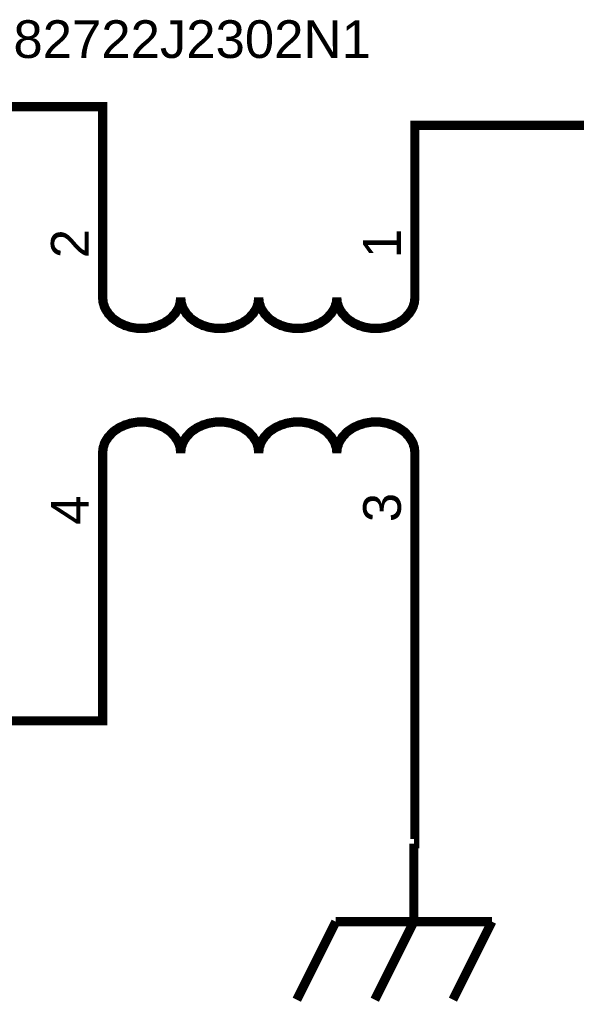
# Model space of a CAD drawing. Header units: millimetres. Extents: x 0 to 594, y 0 to 420.
# Drawn here: x 310.06 to 328.17, y 339.87 to 371.93 of the extents above; entities that cross this region are included whole.
import ezdxf

# ---------------------------------------------------------------- set-up
doc = ezdxf.new("R2010")
doc.units = ezdxf.units.MM
doc.layers.add('Sheet', color=255, linetype='Continuous')
doc.styles.get("Standard").update_dxf_attribs({"font": 'arial.ttf'})

msp = doc.modelspace()

# ---------------------------------------------------------------- linework, layer by layer
at = {"layer": 'Sheet', "color": 0, "const_width": 0.3}
for points in [[(312.758, 367.971), (312.758, 369.093), (296.757, 369.093)], [(322.918, 367.971), (322.918, 368.49), (329.881, 368.49), (336.686, 368.49)], [(312.758, 362.891), (312.758, 367.971)], [(322.918, 362.891), (322.918, 367.971)], [(312.758, 362.891), (312.758, 362.838), (312.769, 362.785), (312.769, 362.732), (312.779, 362.69), (312.8, 362.637), (312.811, 362.584), (312.832, 362.542), (312.853, 362.499), (312.885, 362.446), (312.917, 362.404), (312.938, 362.362), (312.98, 362.319), (313.012, 362.288), (313.044, 362.245), (313.086, 362.203), (313.128, 362.171), (313.171, 362.139), (313.224, 362.108), (313.266, 362.076), (313.319, 362.044), (313.372, 362.023), (313.425, 362.002), (313.478, 361.97), (313.531, 361.959), (313.594, 361.938), (313.647, 361.917), (313.71, 361.907), (313.774, 361.896), (313.837, 361.885), (313.901, 361.875), (313.964, 361.875), (314.028, 361.875)], [(314.028, 361.875), (314.091, 361.875), (314.155, 361.875), (314.218, 361.885), (314.282, 361.896), (314.345, 361.907), (314.409, 361.917), (314.462, 361.938), (314.525, 361.959), (314.578, 361.97), (314.631, 362.002), (314.684, 362.023), (314.737, 362.044), (314.79, 362.076), (314.832, 362.108), (314.885, 362.139), (314.928, 362.171), (314.97, 362.203), (315.012, 362.245), (315.044, 362.288), (315.076, 362.319), (315.118, 362.362), (315.139, 362.404), (315.171, 362.446), (315.203, 362.499), (315.224, 362.542), (315.245, 362.584), (315.256, 362.637), (315.277, 362.69), (315.287, 362.732), (315.287, 362.785), (315.298, 362.838), (315.298, 362.891)], [(315.298, 362.891), (315.298, 362.838), (315.309, 362.785), (315.309, 362.732), (315.319, 362.69), (315.34, 362.637), (315.351, 362.584), (315.372, 362.542), (315.393, 362.499), (315.425, 362.446), (315.457, 362.404), (315.478, 362.362), (315.52, 362.319), (315.552, 362.288), (315.584, 362.245), (315.626, 362.203), (315.668, 362.171), (315.711, 362.139), (315.764, 362.108), (315.806, 362.076), (315.859, 362.044), (315.912, 362.023), (315.965, 362.002), (316.018, 361.97), (316.07, 361.959), (316.134, 361.938), (316.187, 361.917), (316.25, 361.907), (316.314, 361.896), (316.377, 361.885), (316.441, 361.875), (316.504, 361.875), (316.568, 361.875)], [(315.298, 362.891), (315.298, 362.891), (315.298, 362.891), (315.298, 362.891), (315.298, 362.891), (315.298, 362.891), (315.298, 362.891), (315.298, 362.891), (315.298, 362.891), (315.298, 362.891), (315.298, 362.891), (315.298, 362.891), (315.298, 362.891), (315.298, 362.891), (315.298, 362.891), (315.298, 362.891), (315.298, 362.891), (315.298, 362.891), (315.298, 362.891), (315.298, 362.891), (315.298, 362.891), (315.298, 362.891), (315.298, 362.891), (315.298, 362.891), (315.298, 362.891), (315.298, 362.891), (315.298, 362.891), (315.298, 362.891), (315.298, 362.891), (315.298, 362.891), (315.298, 362.891), (315.298, 362.891), (315.298, 362.891)], [(316.568, 361.875), (316.631, 361.875), (316.695, 361.875), (316.758, 361.885), (316.822, 361.896), (316.885, 361.907), (316.949, 361.917), (317.002, 361.938), (317.065, 361.959), (317.118, 361.97), (317.171, 362.002), (317.224, 362.023), (317.277, 362.044), (317.33, 362.076), (317.372, 362.108), (317.425, 362.139), (317.467, 362.171), (317.51, 362.203), (317.552, 362.245), (317.584, 362.288), (317.616, 362.319), (317.658, 362.362), (317.679, 362.404), (317.711, 362.446), (317.743, 362.499), (317.764, 362.542), (317.785, 362.584), (317.796, 362.637), (317.817, 362.69), (317.827, 362.732), (317.827, 362.785), (317.838, 362.838), (317.838, 362.891)], [(317.838, 362.891), (317.838, 362.838), (317.848, 362.785), (317.848, 362.732), (317.859, 362.69), (317.88, 362.637), (317.891, 362.584), (317.912, 362.542), (317.933, 362.499), (317.965, 362.446), (317.997, 362.404), (318.018, 362.362), (318.06, 362.319), (318.092, 362.288), (318.124, 362.245), (318.166, 362.203), (318.208, 362.171), (318.251, 362.139), (318.303, 362.108), (318.346, 362.076), (318.399, 362.044), (318.452, 362.023), (318.505, 362.002), (318.557, 361.97), (318.61, 361.959), (318.674, 361.938), (318.727, 361.917), (318.79, 361.907), (318.854, 361.896), (318.917, 361.885), (318.981, 361.875), (319.044, 361.875), (319.108, 361.875)], [(317.838, 362.891), (317.838, 362.891), (317.838, 362.891), (317.838, 362.891), (317.838, 362.891), (317.838, 362.891), (317.838, 362.891), (317.838, 362.891), (317.838, 362.891), (317.838, 362.891), (317.838, 362.891), (317.838, 362.891), (317.838, 362.891), (317.838, 362.891), (317.838, 362.891), (317.838, 362.891), (317.838, 362.891), (317.838, 362.891), (317.838, 362.891), (317.838, 362.891), (317.838, 362.891), (317.838, 362.891), (317.838, 362.891), (317.838, 362.891), (317.838, 362.891), (317.838, 362.891), (317.838, 362.891), (317.838, 362.891), (317.838, 362.891), (317.838, 362.891), (317.838, 362.891), (317.838, 362.891), (317.838, 362.891)], [(319.108, 361.875), (319.171, 361.875), (319.235, 361.875), (319.298, 361.885), (319.362, 361.896), (319.425, 361.907), (319.489, 361.917), (319.542, 361.938), (319.605, 361.959), (319.658, 361.97), (319.711, 362.002), (319.764, 362.023), (319.817, 362.044), (319.87, 362.076), (319.912, 362.108), (319.965, 362.139), (320.007, 362.171), (320.05, 362.203), (320.092, 362.245), (320.124, 362.288), (320.156, 362.319), (320.198, 362.362), (320.219, 362.404), (320.251, 362.446), (320.282, 362.499), (320.304, 362.542), (320.325, 362.584), (320.335, 362.637), (320.357, 362.69), (320.367, 362.732), (320.367, 362.785), (320.378, 362.838), (320.378, 362.891)], [(320.378, 362.891), (320.378, 362.838), (320.388, 362.785), (320.388, 362.732), (320.399, 362.69), (320.42, 362.637), (320.431, 362.584), (320.452, 362.542), (320.473, 362.499), (320.505, 362.446), (320.536, 362.404), (320.558, 362.362), (320.6, 362.319), (320.632, 362.288), (320.663, 362.245), (320.706, 362.203), (320.748, 362.171), (320.79, 362.139), (320.843, 362.108), (320.886, 362.076), (320.939, 362.044), (320.992, 362.023), (321.044, 362.002), (321.097, 361.97), (321.15, 361.959), (321.214, 361.938), (321.267, 361.917), (321.33, 361.907), (321.394, 361.896), (321.457, 361.885), (321.521, 361.875), (321.584, 361.875), (321.648, 361.875)], [(320.378, 362.891), (320.378, 362.891), (320.378, 362.891), (320.378, 362.891), (320.378, 362.891), (320.378, 362.891), (320.378, 362.891), (320.378, 362.891), (320.378, 362.891), (320.378, 362.891), (320.378, 362.891), (320.378, 362.891), (320.378, 362.891), (320.378, 362.891), (320.378, 362.891), (320.378, 362.891), (320.378, 362.891), (320.378, 362.891), (320.378, 362.891), (320.378, 362.891), (320.378, 362.891), (320.378, 362.891), (320.378, 362.891), (320.378, 362.891), (320.378, 362.891), (320.378, 362.891), (320.378, 362.891), (320.378, 362.891), (320.378, 362.891), (320.378, 362.891), (320.378, 362.891), (320.378, 362.891), (320.378, 362.891)], [(321.648, 361.875), (321.711, 361.875), (321.775, 361.875), (321.838, 361.885), (321.902, 361.896), (321.965, 361.907), (322.029, 361.917), (322.082, 361.938), (322.145, 361.959), (322.198, 361.97), (322.251, 362.002), (322.304, 362.023), (322.357, 362.044), (322.41, 362.076), (322.452, 362.108), (322.505, 362.139), (322.547, 362.171), (322.59, 362.203), (322.632, 362.245), (322.664, 362.288), (322.695, 362.319), (322.738, 362.362), (322.759, 362.404), (322.791, 362.446), (322.822, 362.499), (322.844, 362.542), (322.865, 362.584), (322.875, 362.637), (322.896, 362.69), (322.907, 362.732), (322.907, 362.785), (322.918, 362.838), (322.918, 362.891)], [(322.918, 362.891), (322.918, 362.891), (322.918, 362.891), (322.918, 362.891), (322.918, 362.891), (322.918, 362.891), (322.918, 362.891), (322.918, 362.891), (322.918, 362.891), (322.918, 362.891), (322.918, 362.891), (322.918, 362.891), (322.918, 362.891), (322.918, 362.891), (322.918, 362.891), (322.918, 362.891), (322.918, 362.891), (322.918, 362.891), (322.918, 362.891), (322.918, 362.891), (322.918, 362.891), (322.918, 362.891), (322.918, 362.891), (322.918, 362.891), (322.918, 362.891), (322.918, 362.891), (322.918, 362.891), (322.918, 362.891), (322.918, 362.891), (322.918, 362.891), (322.918, 362.891), (322.918, 362.891), (322.918, 362.891)], [(314.028, 358.827), (313.964, 358.827), (313.901, 358.827), (313.837, 358.816), (313.774, 358.806), (313.71, 358.795), (313.647, 358.784), (313.594, 358.763), (313.531, 358.742), (313.478, 358.731), (313.425, 358.7), (313.372, 358.679), (313.319, 358.657), (313.266, 358.626), (313.224, 358.594), (313.171, 358.562), (313.128, 358.53), (313.086, 358.499), (313.044, 358.456), (313.012, 358.414), (312.98, 358.382), (312.938, 358.34), (312.917, 358.298), (312.885, 358.255), (312.853, 358.202), (312.832, 358.16), (312.811, 358.118), (312.8, 358.065), (312.779, 358.012), (312.769, 357.969), (312.769, 357.917), (312.758, 357.864), (312.758, 357.811)], [(315.298, 357.811), (315.298, 357.864), (315.287, 357.917), (315.287, 357.969), (315.277, 358.012), (315.256, 358.065), (315.245, 358.118), (315.224, 358.16), (315.203, 358.202), (315.171, 358.255), (315.139, 358.298), (315.118, 358.34), (315.076, 358.382), (315.044, 358.414), (315.012, 358.456), (314.97, 358.499), (314.928, 358.53), (314.885, 358.562), (314.832, 358.594), (314.79, 358.626), (314.737, 358.657), (314.684, 358.679), (314.631, 358.7), (314.578, 358.731), (314.525, 358.742), (314.462, 358.763), (314.409, 358.784), (314.345, 358.795), (314.282, 358.806), (314.218, 358.816), (314.155, 358.827), (314.091, 358.827), (314.028, 358.827)], [(316.568, 358.827), (316.504, 358.827), (316.441, 358.827), (316.377, 358.816), (316.314, 358.806), (316.25, 358.795), (316.187, 358.784), (316.134, 358.763), (316.07, 358.742), (316.018, 358.731), (315.965, 358.7), (315.912, 358.679), (315.859, 358.657), (315.806, 358.626), (315.764, 358.594), (315.711, 358.562), (315.668, 358.53), (315.626, 358.499), (315.584, 358.456), (315.552, 358.414), (315.52, 358.382), (315.478, 358.34), (315.457, 358.298), (315.425, 358.255), (315.393, 358.202), (315.372, 358.16), (315.351, 358.118), (315.34, 358.065), (315.319, 358.012), (315.309, 357.969), (315.309, 357.917), (315.298, 357.864), (315.298, 357.811)], [(317.838, 357.811), (317.838, 357.864), (317.827, 357.917), (317.827, 357.969), (317.817, 358.012), (317.796, 358.065), (317.785, 358.118), (317.764, 358.16), (317.743, 358.202), (317.711, 358.255), (317.679, 358.298), (317.658, 358.34), (317.616, 358.382), (317.584, 358.414), (317.552, 358.456), (317.51, 358.499), (317.467, 358.53), (317.425, 358.562), (317.372, 358.594), (317.33, 358.626), (317.277, 358.657), (317.224, 358.679), (317.171, 358.7), (317.118, 358.731), (317.065, 358.742), (317.002, 358.763), (316.949, 358.784), (316.885, 358.795), (316.822, 358.806), (316.758, 358.816), (316.695, 358.827), (316.631, 358.827), (316.568, 358.827)], [(319.108, 358.827), (319.044, 358.827), (318.981, 358.827), (318.917, 358.816), (318.854, 358.806), (318.79, 358.795), (318.727, 358.784), (318.674, 358.763), (318.61, 358.742), (318.557, 358.731), (318.505, 358.7), (318.452, 358.679), (318.399, 358.657), (318.346, 358.626), (318.303, 358.594), (318.251, 358.562), (318.208, 358.53), (318.166, 358.499), (318.124, 358.456), (318.092, 358.414), (318.06, 358.382), (318.018, 358.34), (317.997, 358.298), (317.965, 358.255), (317.933, 358.202), (317.912, 358.16), (317.891, 358.118), (317.88, 358.065), (317.859, 358.012), (317.848, 357.969), (317.848, 357.917), (317.838, 357.864), (317.838, 357.811)], [(320.378, 357.811), (320.378, 357.864), (320.367, 357.917), (320.367, 357.969), (320.357, 358.012), (320.335, 358.065), (320.325, 358.118), (320.304, 358.16), (320.282, 358.202), (320.251, 358.255), (320.219, 358.298), (320.198, 358.34), (320.156, 358.382), (320.124, 358.414), (320.092, 358.456), (320.05, 358.499), (320.007, 358.53), (319.965, 358.562), (319.912, 358.594), (319.87, 358.626), (319.817, 358.657), (319.764, 358.679), (319.711, 358.7), (319.658, 358.731), (319.605, 358.742), (319.542, 358.763), (319.489, 358.784), (319.425, 358.795), (319.362, 358.806), (319.298, 358.816), (319.235, 358.827), (319.171, 358.827), (319.108, 358.827)], [(321.648, 358.827), (321.584, 358.827), (321.521, 358.827), (321.457, 358.816), (321.394, 358.806), (321.33, 358.795), (321.267, 358.784), (321.214, 358.763), (321.15, 358.742), (321.097, 358.731), (321.044, 358.7), (320.992, 358.679), (320.939, 358.657), (320.886, 358.626), (320.843, 358.594), (320.79, 358.562), (320.748, 358.53), (320.706, 358.499), (320.663, 358.456), (320.632, 358.414), (320.6, 358.382), (320.558, 358.34), (320.536, 358.298), (320.505, 358.255), (320.473, 358.202), (320.452, 358.16), (320.431, 358.118), (320.42, 358.065), (320.399, 358.012), (320.388, 357.969), (320.388, 357.917), (320.378, 357.864), (320.378, 357.811)], [(322.918, 357.811), (322.918, 357.864), (322.907, 357.917), (322.907, 357.969), (322.896, 358.012), (322.875, 358.065), (322.865, 358.118), (322.844, 358.16), (322.822, 358.202), (322.791, 358.255), (322.759, 358.298), (322.738, 358.34), (322.695, 358.382), (322.664, 358.414), (322.632, 358.456), (322.59, 358.499), (322.547, 358.53), (322.505, 358.562), (322.452, 358.594), (322.41, 358.626), (322.357, 358.657), (322.304, 358.679), (322.251, 358.7), (322.198, 358.731), (322.145, 358.742), (322.082, 358.763), (322.029, 358.784), (321.965, 358.795), (321.902, 358.806), (321.838, 358.816), (321.775, 358.827), (321.711, 358.827), (321.648, 358.827)], [(312.758, 357.811), (312.758, 352.731)], [(312.758, 357.811), (312.758, 357.811), (312.758, 357.811), (312.758, 357.811), (312.758, 357.811), (312.758, 357.811), (312.758, 357.811), (312.758, 357.811), (312.758, 357.811), (312.758, 357.811), (312.758, 357.811), (312.758, 357.811), (312.758, 357.811), (312.758, 357.811), (312.758, 357.811), (312.758, 357.811), (312.758, 357.811), (312.758, 357.811), (312.758, 357.811), (312.758, 357.811), (312.758, 357.811), (312.758, 357.811), (312.758, 357.811), (312.758, 357.811), (312.758, 357.811), (312.758, 357.811), (312.758, 357.811), (312.758, 357.811), (312.758, 357.811), (312.758, 357.811), (312.758, 357.811), (312.758, 357.811), (312.758, 357.811)], [(315.298, 357.811), (315.298, 357.811), (315.298, 357.811), (315.298, 357.811), (315.298, 357.811), (315.298, 357.811), (315.298, 357.811), (315.298, 357.811), (315.298, 357.811), (315.298, 357.811), (315.298, 357.811), (315.298, 357.811), (315.298, 357.811), (315.298, 357.811), (315.298, 357.811), (315.298, 357.811), (315.298, 357.811), (315.298, 357.811), (315.298, 357.811), (315.298, 357.811), (315.298, 357.811), (315.298, 357.811), (315.298, 357.811), (315.298, 357.811), (315.298, 357.811), (315.298, 357.811), (315.298, 357.811), (315.298, 357.811), (315.298, 357.811), (315.298, 357.811), (315.298, 357.811), (315.298, 357.811), (315.298, 357.811)], [(317.838, 357.811), (317.838, 357.811), (317.838, 357.811), (317.838, 357.811), (317.838, 357.811), (317.838, 357.811), (317.838, 357.811), (317.838, 357.811), (317.838, 357.811), (317.838, 357.811), (317.838, 357.811), (317.838, 357.811), (317.838, 357.811), (317.838, 357.811), (317.838, 357.811), (317.838, 357.811), (317.838, 357.811), (317.838, 357.811), (317.838, 357.811), (317.838, 357.811), (317.838, 357.811), (317.838, 357.811), (317.838, 357.811), (317.838, 357.811), (317.838, 357.811), (317.838, 357.811), (317.838, 357.811), (317.838, 357.811), (317.838, 357.811), (317.838, 357.811), (317.838, 357.811), (317.838, 357.811), (317.838, 357.811)], [(320.378, 357.811), (320.378, 357.811), (320.378, 357.811), (320.378, 357.811), (320.378, 357.811), (320.378, 357.811), (320.378, 357.811), (320.378, 357.811), (320.378, 357.811), (320.378, 357.811), (320.378, 357.811), (320.378, 357.811), (320.378, 357.811), (320.378, 357.811), (320.378, 357.811), (320.378, 357.811), (320.378, 357.811), (320.378, 357.811), (320.378, 357.811), (320.378, 357.811), (320.378, 357.811), (320.378, 357.811), (320.378, 357.811), (320.378, 357.811), (320.378, 357.811), (320.378, 357.811), (320.378, 357.811), (320.378, 357.811), (320.378, 357.811), (320.378, 357.811), (320.378, 357.811), (320.378, 357.811), (320.378, 357.811)], [(322.918, 357.811), (322.918, 352.731)], [(296.757, 353.969), (296.757, 349.1), (312.758, 349.1), (312.758, 352.731)], [(322.918, 352.731), (322.918, 345.1), (322.886, 345.1)], [(322.886, 345.1), (322.886, 342.56)], [(320.346, 342.56), (319.076, 340.02)], [(320.346, 342.56), (325.426, 342.56)], [(322.886, 342.56), (321.616, 340.02)], [(325.426, 342.56), (324.156, 340.02)]]:
    msp.add_lwpolyline(points, dxfattribs=at)

# ---------------------------------------------------------------- texts
at = {"layer": 'Sheet', "color": 0}
msp.add_text('565-B82722J2302N1', height=1.2277, dxfattribs=at).set_placement((305.276, 370.68))
for s, p in [('2', (312.303, 364.161)), ('1', (322.463, 364.161)), ('4', (312.303, 355.482)), ('3', (322.463, 355.567))]:
    msp.add_text(s, height=1.228, rotation=90, dxfattribs=at).set_placement(p)

doc.saveas('drawing.dxf')
